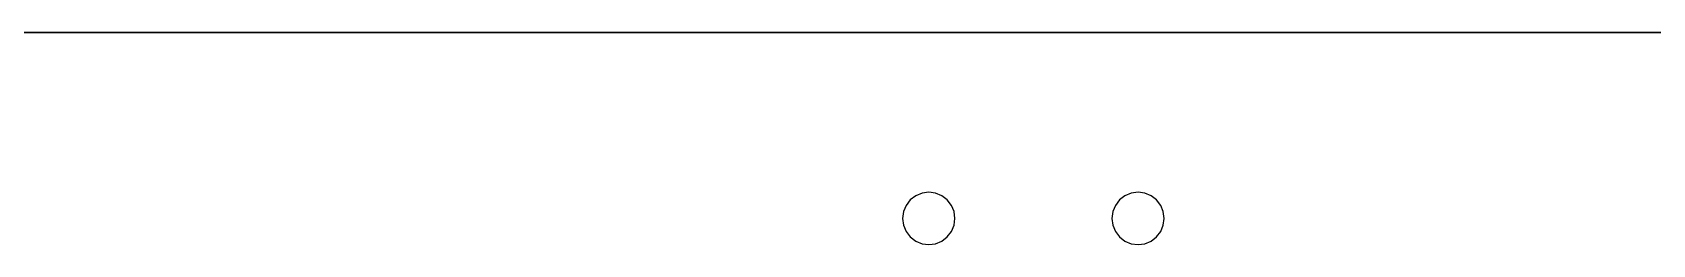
# Model space of a CAD drawing. Extents: x -797 to 828, y -252 to 290.
# Drawn here: x 18.5 to 396.1, y 240.8 to 290.2 of the extents above; entities that cross this region are included whole.
import ezdxf

# ---------------------------------------------------------------- set-up
doc = ezdxf.new("R2010")
doc.units = 0

msp = doc.modelspace()

# ---------------------------------------------------------------- linework, layer by layer
at = {"layer": 'hello_you v6_Sketch1'}
for p, q in [((-662.003, 290.235), (692.663, 290.235)), ((222.137709, 249.933), (221.532016, 248.475554)), ((223.097048, 251.186269), (222.137709, 249.933)), ((224.369, 252.164291), (223.097048, 251.186269)), ((225.851968, 252.776823), (224.369, 252.164291)), ((227.417, 252.981), (225.851968, 252.776823)), ((228.982032, 252.776823), (227.417, 252.981)), ((230.465, 252.164291), (228.982032, 252.776823)), ((231.736952, 251.186269), (230.465, 252.164291)), ((232.696291, 249.933), (231.736952, 251.186269)), ((233.301984, 248.475554), (232.696291, 249.933)), ((270.905709, 249.933), (270.300016, 248.475554)), ((271.865048, 251.186269), (270.905709, 249.933)), ((273.137, 252.164291), (271.865048, 251.186269)), ((274.619968, 252.776823), (273.137, 252.164291)), ((276.185, 252.981), (274.619968, 252.776823)), ((277.750032, 252.776823), (276.185, 252.981)), ((279.233, 252.164291), (277.750032, 252.776823)), ((280.504952, 251.186269), (279.233, 252.164291)), ((281.464291, 249.933), (280.504952, 251.186269)), ((282.069984, 248.475554), (281.464291, 249.933)), ((221.532016, 248.475554), (221.321, 246.885)), ((221.321, 246.885), (221.532016, 245.294446)), ((233.513, 246.885), (233.301984, 248.475554)), ((233.301984, 245.294446), (233.513, 246.885)), ((233.513, 246.885), (233.513, 246.885)), ((270.300016, 248.475554), (270.089, 246.885)), ((270.089, 246.885), (270.300016, 245.294446)), ((282.281, 246.885), (282.069984, 248.475554)), ((282.069984, 245.294446), (282.281, 246.885)), ((282.281, 246.885), (282.281, 246.885)), ((221.532016, 245.294446), (222.137709, 243.837)), ((222.137709, 243.837), (223.097048, 242.583731)), ((223.097048, 242.583731), (224.369, 241.605709)), ((230.465, 241.605709), (231.736952, 242.583731)), ((231.736952, 242.583731), (232.696291, 243.837)), ((232.696291, 243.837), (233.301984, 245.294446)), ((270.300016, 245.294446), (270.905709, 243.837)), ((270.905709, 243.837), (271.865048, 242.583731)), ((271.865048, 242.583731), (273.137, 241.605709)), ((279.233, 241.605709), (280.504952, 242.583731)), ((280.504952, 242.583731), (281.464291, 243.837)), ((281.464291, 243.837), (282.069984, 245.294446)), ((224.369, 241.605709), (225.851968, 240.993177)), ((225.851968, 240.993177), (227.417, 240.788999)), ((227.417, 240.788999), (228.982032, 240.993177)), ((228.982032, 240.993177), (230.465, 241.605709)), ((273.137, 241.605709), (274.619968, 240.993177)), ((274.619968, 240.993177), (276.185, 240.789)), ((276.185, 240.789), (277.750032, 240.993177)), ((277.750032, 240.993177), (279.233, 241.605709))]:
    msp.add_line(p, q, dxfattribs=at)
at = {"layer": 'hello_you v6_Sketch4'}
for p, q in [((692.663, 290.235), (-662.003, 290.235)), ((222.137709, 249.933), (221.532016, 248.475554)), ((223.097048, 251.186269), (222.137709, 249.933)), ((224.369, 252.164291), (223.097048, 251.186269)), ((225.851968, 252.776823), (224.369, 252.164291)), ((227.417, 252.981), (225.851968, 252.776823)), ((228.982032, 252.776823), (227.417, 252.981)), ((230.465, 252.164291), (228.982032, 252.776823)), ((231.736952, 251.186269), (230.465, 252.164291)), ((232.696291, 249.933), (231.736952, 251.186269)), ((233.301984, 248.475554), (232.696291, 249.933)), ((270.905709, 249.933), (270.300016, 248.475554)), ((271.865048, 251.186269), (270.905709, 249.933)), ((273.137, 252.164291), (271.865048, 251.186269)), ((274.619968, 252.776823), (273.137, 252.164291)), ((276.185, 252.981), (274.619968, 252.776823)), ((277.750032, 252.776823), (276.185, 252.981)), ((279.233, 252.164291), (277.750032, 252.776823)), ((280.504952, 251.186269), (279.233, 252.164291)), ((281.464291, 249.933), (280.504952, 251.186269)), ((282.069984, 248.475554), (281.464291, 249.933)), ((221.532016, 248.475554), (221.321, 246.885)), ((221.321, 246.885), (221.532016, 245.294446)), ((233.513, 246.885), (233.301984, 248.475554)), ((233.301984, 245.294446), (233.513, 246.885)), ((233.513, 246.885), (233.513, 246.885)), ((270.300016, 248.475554), (270.089, 246.885)), ((270.089, 246.885), (270.300016, 245.294446)), ((282.281, 246.885), (282.069984, 248.475554)), ((282.069984, 245.294446), (282.281, 246.885)), ((282.281, 246.885), (282.281, 246.885)), ((221.532016, 245.294446), (222.137709, 243.837)), ((222.137709, 243.837), (223.097048, 242.583731)), ((223.097048, 242.583731), (224.369, 241.605709)), ((230.465, 241.605709), (231.736952, 242.583731)), ((231.736952, 242.583731), (232.696291, 243.837)), ((232.696291, 243.837), (233.301984, 245.294446)), ((270.300016, 245.294446), (270.905709, 243.837)), ((270.905709, 243.837), (271.865048, 242.583731)), ((271.865048, 242.583731), (273.137, 241.605709)), ((279.233, 241.605709), (280.504952, 242.583731)), ((280.504952, 242.583731), (281.464291, 243.837)), ((281.464291, 243.837), (282.069984, 245.294446)), ((224.369, 241.605709), (225.851968, 240.993177)), ((225.851968, 240.993177), (227.417, 240.788999)), ((227.417, 240.788999), (228.982032, 240.993177)), ((228.982032, 240.993177), (230.465, 241.605709)), ((273.137, 241.605709), (274.619968, 240.993177)), ((274.619968, 240.993177), (276.185, 240.789)), ((276.185, 240.789), (277.750032, 240.993177)), ((277.750032, 240.993177), (279.233, 241.605709))]:
    msp.add_line(p, q, dxfattribs=at)

doc.saveas('drawing.dxf')
